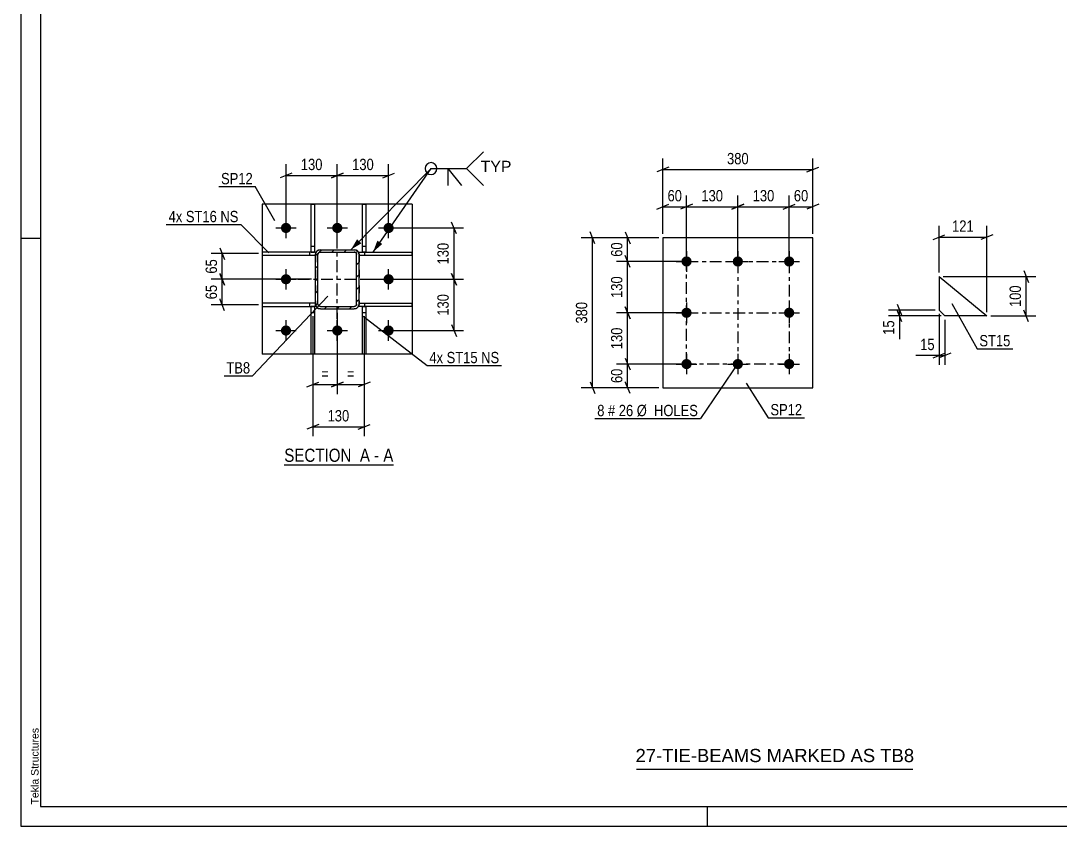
# Model space of a CAD drawing. Header units: millimetres. Extents: x 0 to 594, y 0 to 420.
# Drawn here: x 0 to 263.4, y 0 to 204.2 of the extents above; entities that cross this region are included whole.
import ezdxf

# ---------------------------------------------------------------- set-up
doc = ezdxf.new("R2010")
doc.units = ezdxf.units.MM
doc.linetypes.add('DXK_LINE_DOT2', pattern=[3.9198, 1.9599, -1.9599])
doc.linetypes.add('DXK_LINE_DOT3', pattern=[5.9187, 2.979, -0.9799, 0.9799, -0.9799])
doc.styles.add('Arial', font='ARIAL.TTF', dxfattribs={"height": 0.2})
doc.styles.add('Arial Narrow', font='ARIALN.TTF', dxfattribs={"height": 0.2})

# ---------------------------------------------------------------- blocks, each defined once
blk = doc.blocks.new('Unknown-490074838-1163')
at = {"color": 5, "linetype": 'Continuous'}
for p, q in [((0, 420), (0, 0)), ((5, 415), (5, 5)), ((5, 149), (0, 149)), ((5, 5), (589, 5)), ((174, 0), (174, 5)), ((0, 0), (594, 0))]:
    blk.add_line(p, q, dxfattribs=at)
at = {"color": 174, "linetype": 'Continuous', "style": 'Arial'}
blk.add_text('Tekla Structures', height=1.9102, rotation=90, dxfattribs=at).set_placement((4.5, 5.5))
blk = doc.blocks.new('Unknown-490074838-3489')
at = {"color": 7, "linetype": 'Continuous'}
blk.add_line((156, 14.5), (226, 14.5), dxfattribs=at)
at = {"color": 7, "style": 'Arial'}
blk.add_text('27-TIE-BEAMS MARKED AS TB8', height=3.3428, dxfattribs=at).set_placement((155.77, 16.25))
blk = doc.blocks.new('Unknown-490074838-13 - 1405')
at = {"color": 6, "linetype": 'Continuous'}
blk.add_line((66.76, 91.62), (94.41, 91.62), dxfattribs=at)
at = {"color": 0, "linetype": 'Continuous'}
blk.add_wipeout([(84.87, 92.37), (84.87, 95.87), (66.76, 95.87), (66.76, 92.37)], dxfattribs=at)
at = {"color": 7, "linetype": 'Continuous', "style": 'Arial Narrow'}
blk.add_text('SECTION ', height=3.34, dxfattribs=at).set_placement((66.76, 92.37))
at = {"color": 0, "linetype": 'Continuous'}
blk.add_wipeout([(88.48, 92.37), (88.48, 95.87), (85.92, 95.87), (85.92, 92.37)], dxfattribs=at)
blk.add_wipeout([(90.8, 92.37), (90.8, 95.87), (89.53, 95.87), (89.53, 92.37)], dxfattribs=at)
at = {"color": 7, "linetype": 'Continuous', "style": 'Arial Narrow'}
blk.add_text('A', height=3.34, dxfattribs=at).set_placement((85.92, 92.37))
at = {"color": 0, "linetype": 'Continuous'}
blk.add_wipeout([(94.41, 92.37), (94.41, 95.87), (91.85, 95.87), (91.85, 92.37)], dxfattribs=at)
at = {"color": 7, "linetype": 'Continuous', "style": 'Arial Narrow'}
for s, p in [('A', (91.85, 92.37)), ('-', (89.53, 92.37))]:
    blk.add_text(s, height=3.34, dxfattribs=at).set_placement(p)
blk = doc.blocks.new('Part-490074838-1482 - 1405')
at = {"color": 2, "linetype": 'Continuous'}
for p, q in [((85.7, 132.55), (99.2, 132.55)), ((85.7, 131.75), (85.7, 132.35)), ((86.59, 131.75), (85.7, 131.75)), ((99.2, 131.75), (87.39, 131.75)), ((99.2, 131.75), (99.2, 132.55))]:
    blk.add_line(p, q, dxfattribs=at)
at = {"color": 7, "linetype": 'DXK_LINE_DOT2'}
for p, q in [((85.7, 132.35), (85.7, 132.55)), ((87.39, 131.75), (86.59, 131.75)), ((87.2, 131.75), (87.2, 132.55))]:
    blk.add_line(p, q, dxfattribs=at)
blk = doc.blocks.new('Part-490074838-1492 - 1405')
at = {"color": 2, "linetype": 'Continuous'}
for p, q in [((85.7, 144.95), (85.7, 145.55)), ((85.7, 145.55), (99.2, 145.55)), ((99.2, 144.75), (99.2, 145.55)), ((85.7, 144.75), (99.2, 144.75))]:
    blk.add_line(p, q, dxfattribs=at)
at = {"color": 7, "linetype": 'DXK_LINE_DOT2'}
for p, q in [((85.7, 144.95), (85.7, 144.75)), ((87.2, 144.75), (87.2, 145.55))]:
    blk.add_line(p, q, dxfattribs=at)
blk = doc.blocks.new('Part-490074838-1497 - 1405')
at = {"color": 2, "linetype": 'Continuous'}
for p, q in [((74.7, 145.55), (61.2, 145.55)), ((61.2, 145.55), (61.2, 144.75)), ((74.7, 145.55), (74.7, 144.95)), ((61.2, 144.75), (74.7, 144.75))]:
    blk.add_line(p, q, dxfattribs=at)
at = {"color": 7, "linetype": 'DXK_LINE_DOT2'}
for p, q in [((73.2, 144.75), (73.2, 145.55)), ((74.7, 144.75), (74.7, 144.95))]:
    blk.add_line(p, q, dxfattribs=at)
blk = doc.blocks.new('Part-490074838-1433 - 1405')
at = {"color": 2, "linetype": 'Continuous'}
for p, q in [((99.2, 157.65), (61.2, 157.65)), ((61.2, 157.65), (61.2, 119.65)), ((99.2, 157.65), (99.2, 119.65)), ((99.2, 119.65), (61.2, 119.65))]:
    blk.add_line(p, q, dxfattribs=at)
blk = doc.blocks.new('Part-490074838-1448 - 1405')
at = {"linetype": 'Continuous'}
h = blk.add_hatch(dxfattribs=at)
h.set_pattern_fill('', scale=0.7, style=0, pattern_type=0)
h.set_pattern_definition([(45, (85.3508, 145.7994), (-1.57154, 1.57154), [])])
h.paths.add_polyline_path([(85.61, 145.41), (85.35, 145.8), (84.96, 146.06), (84.5, 146.15), (75.9, 146.15), (75.44, 146.06), (75.05, 145.8), (74.79, 145.41), (74.7, 144.95), (74.7, 132.35), (74.79, 131.89), (75.05, 131.5), (75.44, 131.24), (75.9, 131.15), (84.5, 131.15), (84.96, 131.24), (85.35, 131.5), (85.61, 131.89), (85.7, 132.35), (85.7, 144.95)])
h.paths.add_polyline_path([(85.1, 132.35), (85.06, 132.12), (84.93, 131.93), (84.73, 131.8), (84.5, 131.75), (75.9, 131.75), (75.67, 131.8), (75.48, 131.93), (75.35, 132.12), (75.3, 132.35), (75.3, 144.95), (75.35, 145.18), (75.48, 145.38), (75.67, 145.51), (75.9, 145.55), (84.5, 145.55), (84.73, 145.51), (84.93, 145.38), (85.06, 145.18), (85.1, 144.95)])
at = {"color": 7, "linetype": 'DXK_LINE_DOT3'}
for p, q in [((80.2, 128.65), (80.2, 148.65)), ((70.2, 138.65), (90.2, 138.65))]:
    blk.add_line(p, q, dxfattribs=at)
at = {"color": 7, "linetype": 'DXK_LINE_DOT2'}
for p, q in [((74.7, 144.95), (74.79, 145.41)), ((74.7, 144.95), (74.7, 132.35)), ((75.35, 145.18), (75.3, 144.95)), ((75.3, 132.35), (75.3, 144.95)), ((75.48, 145.38), (75.35, 145.18)), ((75.44, 146.06), (75.9, 146.15)), ((75.67, 145.51), (75.48, 145.38)), ((75.9, 145.55), (75.67, 145.51)), ((75.9, 146.15), (84.5, 146.15)), ((75.9, 145.55), (84.5, 145.55)), ((84.5, 146.15), (84.96, 146.06)), ((84.73, 145.51), (84.5, 145.55)), ((84.93, 145.38), (84.73, 145.51)), ((85.06, 145.18), (84.93, 145.38)), ((85.1, 144.95), (85.06, 145.18)), ((85.1, 132.35), (85.1, 144.95)), ((85.61, 145.41), (85.7, 144.95)), ((85.7, 144.95), (85.7, 132.35)), ((74.79, 131.89), (74.7, 132.35)), ((75.3, 132.35), (75.35, 132.12)), ((75.35, 132.12), (75.48, 131.93)), ((75.48, 131.93), (75.67, 131.8)), ((75.67, 131.8), (75.9, 131.75)), ((75.9, 131.75), (84.5, 131.75)), ((84.5, 131.75), (84.73, 131.8)), ((84.73, 131.8), (84.93, 131.93)), ((84.93, 131.93), (85.06, 132.12)), ((85.06, 132.12), (85.1, 132.35)), ((85.7, 132.35), (85.61, 131.89)), ((75.9, 131.15), (75.44, 131.24)), ((75.9, 131.15), (84.5, 131.15)), ((84.96, 131.24), (84.5, 131.15))]:
    blk.add_line(p, q, dxfattribs=at)
at = {"color": 2, "linetype": 'Continuous'}
for p, q in [((74.79, 145.41), (74.7, 144.95)), ((74.7, 132.35), (74.7, 144.95)), ((75.3, 144.95), (75.35, 145.18)), ((75.3, 132.35), (75.3, 144.95)), ((75.35, 145.18), (75.48, 145.38)), ((75.9, 146.15), (75.44, 146.06)), ((75.48, 145.38), (75.67, 145.51)), ((75.67, 145.51), (75.9, 145.55)), ((75.9, 146.15), (84.5, 146.15)), ((75.9, 145.55), (84.5, 145.55)), ((84.96, 146.06), (84.5, 146.15)), ((84.5, 145.55), (84.73, 145.51)), ((84.73, 145.51), (84.93, 145.38)), ((84.93, 145.38), (85.06, 145.18)), ((85.06, 145.18), (85.1, 144.95)), ((85.1, 132.35), (85.1, 144.95)), ((85.7, 144.95), (85.61, 145.41)), ((85.7, 132.35), (85.7, 144.95)), ((74.7, 132.35), (74.79, 131.89)), ((75.35, 132.12), (75.3, 132.35)), ((75.48, 131.93), (75.35, 132.12)), ((75.67, 131.8), (75.48, 131.93)), ((75.9, 131.75), (75.67, 131.8)), ((75.9, 131.75), (84.5, 131.75)), ((84.73, 131.8), (84.5, 131.75)), ((84.93, 131.93), (84.73, 131.8)), ((85.06, 132.12), (84.93, 131.93)), ((85.1, 132.35), (85.06, 132.12)), ((85.61, 131.89), (85.7, 132.35)), ((75.44, 131.24), (75.9, 131.15)), ((75.9, 131.15), (84.5, 131.15)), ((84.5, 131.15), (84.96, 131.24))]:
    blk.add_line(p, q, dxfattribs=at)
at = {"color": 7, "linetype": 'DXK_LINE_DOT2'}
for centre, start, end in [((75.9, 144.95), 112.5, 157.5), ((84.5, 144.95), 22.5, 67.5), ((75.9, 132.35), 202.5, 247.5), ((84.5, 132.35), 292.5, 337.5)]:
    blk.add_arc(centre, 1.2, start, end, dxfattribs=at)
at = {"color": 2, "linetype": 'Continuous'}
for centre, start, end in [((75.9, 144.95), 112.5, 157.5), ((84.5, 144.95), 22.5, 67.5), ((75.9, 132.35), 202.5, 247.5), ((84.5, 132.35), 292.5, 337.5)]:
    blk.add_arc(centre, 1.2, start, end, dxfattribs=at)
blk = doc.blocks.new('Part-490074838-1467 - 1405')
at = {"color": 2, "linetype": 'Continuous'}
for p, q in [((86.59, 145.56), (86.59, 157.65)), ((86.59, 157.65), (87.39, 157.65)), ((87.39, 157.65), (87.39, 145.56)), ((87.39, 145.56), (86.59, 145.56))]:
    blk.add_line(p, q, dxfattribs=at)
at = {"color": 7, "linetype": 'DXK_LINE_DOT2'}
blk.add_line((86.59, 147.06), (87.39, 147.06), dxfattribs=at)
blk = doc.blocks.new('Part-490074838-1487 - 1405')
at = {"color": 2, "linetype": 'Continuous'}
for p, q in [((74.7, 132.55), (61.2, 132.55)), ((61.2, 132.55), (61.2, 131.75)), ((61.2, 131.75), (73.59, 131.75)), ((74.7, 131.75), (74.39, 131.75)), ((74.7, 131.75), (74.7, 132.35))]:
    blk.add_line(p, q, dxfattribs=at)
at = {"color": 7, "linetype": 'DXK_LINE_DOT2'}
for p, q in [((73.2, 131.75), (73.2, 132.55)), ((74.39, 131.75), (73.59, 131.75)), ((74.7, 132.35), (74.7, 132.55))]:
    blk.add_line(p, q, dxfattribs=at)
blk = doc.blocks.new('Part-490074838-1503 - 1405')
at = {"color": 2, "linetype": 'Continuous'}
for p, q in [((73.59, 145.56), (73.59, 157.65)), ((73.59, 157.65), (74.39, 157.65)), ((74.39, 157.65), (74.39, 145.56)), ((73.59, 145.56), (74.39, 145.56))]:
    blk.add_line(p, q, dxfattribs=at)
at = {"color": 7, "linetype": 'DXK_LINE_DOT2'}
blk.add_line((73.59, 147.06), (74.39, 147.06), dxfattribs=at)
blk = doc.blocks.new('Bolt-490074838-1504 - 1405')
at = {"linetype": 'Continuous'}
for points in [[(65.9, 151.65, -1), (68.5, 151.65, -1)], [(78.9, 151.65, -1), (81.5, 151.65, -1)], [(91.9, 151.65, -1), (94.5, 151.65, -1)], [(65.9, 138.65, -1), (68.5, 138.65, -1)], [(91.9, 138.65, -1), (94.5, 138.65, -1)], [(65.9, 125.65, -1), (68.5, 125.65, -1)], [(78.9, 125.65, -1), (81.5, 125.65, -1)], [(91.9, 125.65, -1), (94.5, 125.65, -1)]]:
    blk.add_hatch(color=1, dxfattribs=at).paths.add_polyline_path(points)
at = {"color": 1, "linetype": 'Continuous'}
for p, q in [((67.2, 149.05), (67.2, 154.25)), ((80.2, 149.05), (80.2, 154.25)), ((93.2, 149.05), (93.2, 154.25)), ((64.6, 151.65), (69.8, 151.65)), ((77.6, 151.65), (82.8, 151.65)), ((90.6, 151.65), (95.8, 151.65)), ((67.2, 136.05), (67.2, 141.25)), ((93.2, 136.05), (93.2, 141.25)), ((64.6, 138.65), (69.8, 138.65)), ((90.6, 138.65), (95.8, 138.65)), ((67.2, 123.05), (67.2, 128.25)), ((80.2, 123.05), (80.2, 128.25)), ((93.2, 123.05), (93.2, 128.25)), ((64.6, 125.65), (69.8, 125.65)), ((77.6, 125.65), (82.8, 125.65)), ((90.6, 125.65), (95.8, 125.65))]:
    blk.add_line(p, q, dxfattribs=at)
blk = doc.blocks.new('Part-490074838-1511 - 1405')
at = {"color": 2, "linetype": 'Continuous'}
for p, q in [((73.59, 119.65), (73.59, 131.76)), ((73.59, 131.76), (74.39, 131.76)), ((74.39, 131.76), (74.39, 119.65)), ((74.39, 119.65), (73.59, 119.65))]:
    blk.add_line(p, q, dxfattribs=at)
at = {"color": 7, "linetype": 'DXK_LINE_DOT2'}
blk.add_line((73.59, 130.26), (74.39, 130.26), dxfattribs=at)
blk = doc.blocks.new('Part-490074838-1519 - 1405')
at = {"color": 2, "linetype": 'Continuous'}
for p, q in [((86.59, 119.65), (86.59, 131.76)), ((86.59, 131.76), (87.39, 131.76)), ((87.39, 131.76), (87.39, 119.65)), ((87.39, 119.65), (86.59, 119.65))]:
    blk.add_line(p, q, dxfattribs=at)
at = {"color": 7, "linetype": 'DXK_LINE_DOT2'}
blk.add_line((86.59, 130.26), (87.39, 130.26), dxfattribs=at)
blk = doc.blocks.new('Part-490074838-2124 - 2122')
at = {"color": 2, "linetype": 'Continuous'}
for p, q in [((200.69, 149.16), (162.69, 149.16)), ((162.69, 149.16), (162.69, 111.16)), ((200.69, 111.16), (200.69, 149.16)), ((162.69, 111.16), (200.69, 111.16))]:
    blk.add_line(p, q, dxfattribs=at)
blk = doc.blocks.new('Bolt-490074838-2125 - 2122')
at = {"linetype": 'Continuous'}
for points in [[(168.69, 144.46, -1), (168.69, 141.86, -1)], [(181.69, 144.46, -1), (181.69, 141.86, -1)], [(194.69, 144.46, -1), (194.69, 141.86, -1)], [(168.69, 131.46, -1), (168.69, 128.86, -1)], [(194.69, 131.46, -1), (194.69, 128.86, -1)], [(168.69, 118.46, -1), (168.69, 115.86, -1)], [(181.69, 118.46, -1), (181.69, 115.86, -1)], [(194.69, 118.46, -1), (194.69, 115.86, -1)]]:
    blk.add_hatch(color=1, dxfattribs=at).paths.add_polyline_path(points)
at = {"color": 1, "linetype": 'Continuous'}
for p, q in [((168.69, 145.76), (168.69, 140.56)), ((181.69, 145.76), (181.69, 140.56)), ((194.69, 145.76), (194.69, 140.56)), ((166.09, 143.16), (171.29, 143.16)), ((179.09, 143.16), (184.29, 143.16)), ((192.09, 143.16), (197.29, 143.16)), ((168.69, 132.76), (168.69, 127.56)), ((194.69, 132.76), (194.69, 127.56)), ((166.09, 130.16), (171.29, 130.16)), ((192.09, 130.16), (197.29, 130.16)), ((168.69, 119.76), (168.69, 114.56)), ((181.69, 119.76), (181.69, 114.56)), ((194.69, 119.76), (194.69, 114.56)), ((166.09, 117.16), (171.29, 117.16)), ((179.09, 117.16), (184.29, 117.16)), ((192.09, 117.16), (197.29, 117.16))]:
    blk.add_line(p, q, dxfattribs=at)
blk = doc.blocks.new('Part-490074838-1682 - 1676')
at = {"color": 2, "linetype": 'Continuous'}
for p, q in [((232.67, 139.35), (232.67, 130.85)), ((232.67, 139.35), (244.76, 129.35)), ((232.67, 130.85), (234.17, 129.35)), ((244.76, 129.35), (234.17, 129.35))]:
    blk.add_line(p, q, dxfattribs=at)
blk = doc.blocks.new('Rectangle-490074838-2213 - 2122')
at = {"color": 1, "linetype": 'DXK_LINE_DOT3'}
blk.add_lwpolyline([(168.69, 143.16), (194.69, 143.16), (194.69, 117.16), (168.69, 117.16), (168.69, 143.16)], close=True, dxfattribs=at)
blk = doc.blocks.new('Line-490074838-2206 - 2122')
at = {"color": 1, "linetype": 'DXK_LINE_DOT3'}
blk.add_line((168.69, 130.16), (194.69, 130.16), dxfattribs=at)
blk = doc.blocks.new('Line-490074838-2198 - 2122')
at = {"color": 1, "linetype": 'DXK_LINE_DOT3'}
blk.add_line((181.69, 143.16), (181.69, 117.16), dxfattribs=at)
blk = doc.blocks.new('StraightDimension-490074838-1573 - 1405')
at = {"color": 7, "linetype": 'Continuous'}
for p, q in [((50.45, 140.15), (51.65, 137.15)), ((73.7, 138.65), (48.2, 138.65)), ((51.05, 132.15), (51.05, 138.65)), ((60.2, 132.15), (48.2, 132.15)), ((51.65, 130.65), (50.45, 133.65))]:
    blk.add_line(p, q, dxfattribs=at)
at = {"color": 0}
blk.add_wipeout([(50.3, 137.83), (46.1, 137.83), (46.1, 132.97), (50.3, 132.97)], dxfattribs=at)
at = {"color": 3, "style": 'Arial Narrow'}
blk.add_text('65', height=2.863, rotation=90.0002, dxfattribs=at).set_placement((49.7, 133.57))
blk = doc.blocks.new('StraightDimension-490074838-1562 - 1405')
at = {"color": 7, "linetype": 'Continuous'}
for p, q in [((110.37, 137.15), (109.17, 140.15)), ((86.7, 138.65), (112.17, 138.65)), ((109.77, 125.65), (109.77, 138.65)), ((109.17, 127.15), (110.37, 124.15)), ((94.2, 125.65), (112.17, 125.65))]:
    blk.add_line(p, q, dxfattribs=at)
at = {"color": 0}
blk.add_wipeout([(109.02, 135.49), (104.82, 135.49), (104.82, 128.81), (109.02, 128.81)], dxfattribs=at)
at = {"color": 3, "style": 'Arial Narrow'}
blk.add_text('130', height=2.863, rotation=90.0002, dxfattribs=at).set_placement((108.42, 129.41))
blk = doc.blocks.new('StraightDimension-490074838-1522 - 1405')
at = {"color": 7, "linetype": 'Continuous'}
for p, q in [((80.2, 147.15), (80.2, 167.83)), ((93.2, 152.65), (93.2, 167.83)), ((81.7, 165.58), (78.7, 164.38)), ((80.2, 164.98), (93.2, 164.98)), ((91.7, 164.38), (94.7, 165.58))]:
    blk.add_line(p, q, dxfattribs=at)
at = {"color": 0}
blk.add_wipeout([(90.04, 165.73), (90.04, 169.93), (83.36, 169.93), (83.36, 165.73)], dxfattribs=at)
at = {"color": 3, "style": 'Arial Narrow'}
blk.add_text('130', height=2.863, dxfattribs=at).set_placement((83.96, 166.33))
blk = doc.blocks.new('StraightDimension-490074838-1537 - 1405')
at = {"color": 7, "linetype": 'Continuous'}
for p, q in [((67.2, 152.65), (67.2, 167.83)), ((80.2, 147.15), (80.2, 167.83)), ((68.7, 165.58), (65.7, 164.38)), ((67.2, 164.98), (80.2, 164.98)), ((78.7, 164.38), (81.7, 165.58))]:
    blk.add_line(p, q, dxfattribs=at)
at = {"color": 0}
blk.add_wipeout([(77.04, 165.73), (77.04, 169.93), (70.36, 169.93), (70.36, 165.73)], dxfattribs=at)
at = {"color": 3, "style": 'Arial Narrow'}
blk.add_text('130', height=2.863, dxfattribs=at).set_placement((70.96, 166.33))
blk = doc.blocks.new('StraightDimension-490074838-1547 - 1405')
at = {"color": 7, "linetype": 'Continuous'}
for p, q in [((110.37, 150.15), (109.17, 153.15)), ((94.2, 151.65), (112.17, 151.65)), ((109.77, 138.65), (109.77, 151.65)), ((109.17, 140.15), (110.37, 137.15)), ((86.7, 138.65), (112.17, 138.65))]:
    blk.add_line(p, q, dxfattribs=at)
at = {"color": 0}
blk.add_wipeout([(109.02, 148.49), (104.82, 148.49), (104.82, 141.81), (109.02, 141.81)], dxfattribs=at)
at = {"color": 3, "style": 'Arial Narrow'}
blk.add_text('130', height=2.863, rotation=90.0002, dxfattribs=at).set_placement((108.42, 142.41))
blk = doc.blocks.new('StraightDimension-490074838-1581 - 1405')
at = {"color": 7, "linetype": 'Continuous'}
for p, q in [((60.2, 145.15), (48.2, 145.15)), ((50.45, 146.65), (51.65, 143.65)), ((51.05, 138.65), (51.05, 145.15)), ((51.65, 137.15), (50.45, 140.15)), ((73.7, 138.65), (48.2, 138.65))]:
    blk.add_line(p, q, dxfattribs=at)
at = {"color": 0}
blk.add_wipeout([(50.3, 144.33), (46.1, 144.33), (46.1, 139.47), (50.3, 139.47)], dxfattribs=at)
at = {"color": 3, "style": 'Arial Narrow'}
blk.add_text('65', height=2.863, rotation=90.0002, dxfattribs=at).set_placement((49.7, 140.07))
blk = doc.blocks.new('StraightDimension-490074838-1588 - 1405')
at = {"color": 7, "linetype": 'Continuous'}
for p, q in [((80.2, 130.15), (80.2, 109.54)), ((86.99, 118.65), (86.99, 109.54)), ((78.7, 111.34), (81.7, 112.54)), ((80.2, 111.94), (86.99, 111.94)), ((88.49, 112.54), (85.49, 111.34))]:
    blk.add_line(p, q, dxfattribs=at)
at = {"color": 0}
blk.add_wipeout([(85.15, 112.69), (85.15, 116.89), (82.03, 116.89), (82.03, 112.69)], dxfattribs=at)
at = {"color": 3, "style": 'Arial Narrow'}
blk.add_text('=', height=2.86, dxfattribs=at).set_placement((82.63, 113.29))
blk = doc.blocks.new('StraightDimension-490074838-3438 - 1405')
at = {"color": 7, "linetype": 'Continuous'}
for p, q in [((73.99, 129.26), (73.99, 98.87)), ((86.99, 129.26), (86.99, 98.87)), ((75.49, 101.87), (72.49, 100.67)), ((73.99, 101.27), (86.99, 101.27)), ((85.49, 100.67), (88.49, 101.87))]:
    blk.add_line(p, q, dxfattribs=at)
at = {"color": 0}
blk.add_wipeout([(83.83, 102.02), (83.83, 106.22), (77.14, 106.22), (77.14, 102.02)], dxfattribs=at)
at = {"color": 3, "style": 'Arial Narrow'}
blk.add_text('130', height=2.863, dxfattribs=at).set_placement((77.74, 102.62))
blk = doc.blocks.new('StraightDimension-490074838-1595 - 1405')
at = {"color": 7, "linetype": 'Continuous'}
for p, q in [((80.2, 130.15), (80.2, 109.54)), ((73.99, 118.65), (73.99, 109.54)), ((72.49, 111.34), (75.49, 112.54)), ((73.99, 111.94), (80.2, 111.94)), ((81.7, 112.54), (78.7, 111.34))]:
    blk.add_line(p, q, dxfattribs=at)
at = {"color": 0}
blk.add_wipeout([(78.65, 112.69), (78.65, 116.89), (75.53, 116.89), (75.53, 112.69)], dxfattribs=at)
at = {"color": 3, "style": 'Arial Narrow'}
blk.add_text('=', height=2.86, dxfattribs=at).set_placement((76.13, 113.29))
blk = doc.blocks.new('StraightDimension-490074838-2188 - 2122')
at = {"color": 7, "linetype": 'Continuous'}
for p, q in [((145.47, 147.66), (144.27, 150.66)), ((161.69, 149.16), (142.02, 149.16)), ((144.87, 111.16), (144.87, 149.16)), ((161.69, 111.16), (142.02, 111.16)), ((144.27, 112.66), (145.47, 109.66))]:
    blk.add_line(p, q, dxfattribs=at)
at = {"color": 0}
blk.add_wipeout([(144.12, 133.51), (139.92, 133.51), (139.92, 126.82), (144.12, 126.82)], dxfattribs=at)
at = {"color": 3, "style": 'Arial Narrow'}
blk.add_text('380', height=2.863, rotation=90.0002, dxfattribs=at).set_placement((143.52, 127.42))
blk = doc.blocks.new('StraightDimension-490074838-2129 - 2122')
at = {"color": 7, "linetype": 'Continuous'}
for p, q in [((153.17, 150.66), (154.37, 147.66)), ((161.69, 149.16), (150.92, 149.16)), ((153.77, 143.16), (153.77, 149.16)), ((167.69, 143.16), (150.92, 143.16)), ((154.37, 141.66), (153.17, 144.66))]:
    blk.add_line(p, q, dxfattribs=at)
at = {"color": 0}
blk.add_wipeout([(153.02, 148.59), (148.82, 148.59), (148.82, 143.74), (153.02, 143.74)], dxfattribs=at)
at = {"color": 3, "style": 'Arial Narrow'}
blk.add_text('60', height=2.863, rotation=90.0002, dxfattribs=at).set_placement((152.42, 144.34))
blk = doc.blocks.new('StraightDimension-490074838-2141 - 2122')
at = {"color": 7, "linetype": 'Continuous'}
for p, q in [((153.17, 118.66), (154.37, 115.66)), ((167.69, 117.16), (150.92, 117.16)), ((153.77, 111.16), (153.77, 117.16)), ((161.69, 111.16), (150.92, 111.16)), ((154.37, 109.66), (153.17, 112.66))]:
    blk.add_line(p, q, dxfattribs=at)
at = {"color": 0}
blk.add_wipeout([(153.02, 116.59), (148.82, 116.59), (148.82, 111.74), (153.02, 111.74)], dxfattribs=at)
at = {"color": 3, "style": 'Arial Narrow'}
blk.add_text('60', height=2.863, rotation=90.0002, dxfattribs=at).set_placement((152.42, 112.34))
blk = doc.blocks.new('StraightDimension-490074838-2152 - 2122')
at = {"color": 7, "linetype": 'Continuous'}
for p, q in [((162.69, 150.16), (162.69, 169.3)), ((200.69, 150.16), (200.69, 169.3)), ((164.19, 167.05), (161.19, 165.85)), ((162.69, 166.45), (200.69, 166.45)), ((199.19, 165.85), (202.19, 167.05))]:
    blk.add_line(p, q, dxfattribs=at)
at = {"color": 0}
blk.add_wipeout([(185.04, 167.2), (185.04, 171.4), (178.35, 171.4), (178.35, 167.2)], dxfattribs=at)
at = {"color": 3, "style": 'Arial Narrow'}
blk.add_text('380', height=2.863, dxfattribs=at).set_placement((178.95, 167.8))
blk = doc.blocks.new('StraightDimension-490074838-2165 - 2122')
at = {"color": 7, "linetype": 'Continuous'}
for p, q in [((162.69, 150.16), (162.69, 159.9)), ((168.69, 144.16), (168.69, 159.9)), ((161.19, 156.45), (164.19, 157.65)), ((162.69, 157.05), (168.69, 157.05)), ((170.19, 157.65), (167.19, 156.45))]:
    blk.add_line(p, q, dxfattribs=at)
at = {"color": 0}
blk.add_wipeout([(168.12, 157.8), (168.12, 162), (163.27, 162), (163.27, 157.8)], dxfattribs=at)
at = {"color": 3, "style": 'Arial Narrow'}
blk.add_text('60', height=2.863, dxfattribs=at).set_placement((163.87, 158.4))
blk = doc.blocks.new('StraightDimension-490074838-2177 - 2122')
at = {"color": 7, "linetype": 'Continuous'}
for p, q in [((194.69, 144.16), (194.69, 159.9)), ((200.69, 150.16), (200.69, 159.9)), ((193.19, 156.45), (196.19, 157.65)), ((194.69, 157.05), (200.69, 157.05)), ((202.19, 157.65), (199.19, 156.45))]:
    blk.add_line(p, q, dxfattribs=at)
at = {"color": 0}
blk.add_wipeout([(200.12, 157.8), (200.12, 162), (195.27, 162), (195.27, 157.8)], dxfattribs=at)
at = {"color": 3, "style": 'Arial Narrow'}
blk.add_text('60', height=2.863, dxfattribs=at).set_placement((195.87, 158.4))
blk = doc.blocks.new('StraightDimension-490074838-2499 - 2122')
at = {"color": 7, "linetype": 'Continuous'}
for p, q in [((167.69, 130.16), (150.92, 130.16)), ((154.37, 128.66), (153.17, 131.66)), ((153.77, 117.16), (153.77, 130.16)), ((153.17, 118.66), (154.37, 115.66)), ((167.69, 117.16), (150.92, 117.16))]:
    blk.add_line(p, q, dxfattribs=at)
at = {"color": 0}
blk.add_wipeout([(153.02, 127.01), (148.82, 127.01), (148.82, 120.32), (153.02, 120.32)], dxfattribs=at)
at = {"color": 3, "style": 'Arial Narrow'}
blk.add_text('130', height=2.863, rotation=90.0002, dxfattribs=at).set_placement((152.42, 120.92))
blk = doc.blocks.new('StraightDimension-490074838-2501 - 2122')
at = {"color": 7, "linetype": 'Continuous'}
for p, q in [((167.69, 143.16), (150.92, 143.16)), ((154.37, 141.66), (153.17, 144.66)), ((153.77, 130.16), (153.77, 143.16)), ((167.69, 130.16), (150.92, 130.16)), ((153.17, 131.66), (154.37, 128.66))]:
    blk.add_line(p, q, dxfattribs=at)
at = {"color": 0}
blk.add_wipeout([(153.02, 140.01), (148.82, 140.01), (148.82, 133.32), (153.02, 133.32)], dxfattribs=at)
at = {"color": 3, "style": 'Arial Narrow'}
blk.add_text('130', height=2.863, rotation=90.0002, dxfattribs=at).set_placement((152.42, 133.92))
blk = doc.blocks.new('StraightDimension-490074838-2521 - 2122')
at = {"color": 7, "linetype": 'Continuous'}
for p, q in [((168.69, 144.16), (168.69, 159.9)), ((181.69, 144.16), (181.69, 159.9)), ((170.19, 157.65), (167.19, 156.45)), ((168.69, 157.05), (181.69, 157.05)), ((180.19, 156.45), (183.19, 157.65))]:
    blk.add_line(p, q, dxfattribs=at)
at = {"color": 0}
blk.add_wipeout([(178.54, 157.8), (178.54, 162), (171.85, 162), (171.85, 157.8)], dxfattribs=at)
at = {"color": 3, "style": 'Arial Narrow'}
blk.add_text('130', height=2.863, dxfattribs=at).set_placement((172.45, 158.4))
blk = doc.blocks.new('StraightDimension-490074838-2523 - 2122')
at = {"color": 7, "linetype": 'Continuous'}
for p, q in [((181.69, 144.16), (181.69, 159.9)), ((194.69, 144.16), (194.69, 159.9)), ((183.19, 157.65), (180.19, 156.45)), ((181.69, 157.05), (194.69, 157.05)), ((193.19, 156.45), (196.19, 157.65))]:
    blk.add_line(p, q, dxfattribs=at)
at = {"color": 0}
blk.add_wipeout([(191.54, 157.8), (191.54, 162), (184.85, 162), (184.85, 157.8)], dxfattribs=at)
at = {"color": 3, "style": 'Arial Narrow'}
blk.add_text('130', height=2.863, dxfattribs=at).set_placement((185.45, 158.4))
blk = doc.blocks.new('StraightDimension-490074838-1710 - 1676')
at = {"color": 7, "linetype": 'Continuous'}
for p, q in [((222.07, 132.35), (223.27, 129.35)), ((231.67, 130.85), (219.82, 130.85)), ((233.17, 129.35), (219.82, 129.35)), ((223.27, 127.85), (222.07, 130.85)), ((222.67, 129.35), (222.67, 130.85))]:
    blk.add_line(p, q, dxfattribs=at)
at = {"color": 0}
blk.add_wipeout([(221.92, 128.82), (217.72, 128.82), (217.72, 123.97), (221.92, 123.97)], dxfattribs=at)
at = {"color": 7, "linetype": 'Continuous'}
blk.add_line((222.67, 129.35), (222.67, 123.44), dxfattribs=at)
blk.add_line((222.67, 129.35), (222.67, 123.44), dxfattribs=at)
at = {"color": 3, "style": 'Arial Narrow'}
blk.add_text('15', height=2.863, rotation=90.0002, dxfattribs=at).set_placement((221.32, 124.57))
blk = doc.blocks.new('StraightDimension-490074838-1686 - 1676')
at = {"color": 7, "linetype": 'Continuous'}
for p, q in [((254.16, 140.85), (255.36, 137.85)), ((233.67, 139.35), (257.16, 139.35)), ((254.76, 129.35), (254.76, 139.35)), ((245.76, 129.35), (257.16, 129.35)), ((255.36, 127.85), (254.16, 130.85))]:
    blk.add_line(p, q, dxfattribs=at)
at = {"color": 0}
blk.add_wipeout([(254.01, 137.69), (249.81, 137.69), (249.81, 131.01), (254.01, 131.01)], dxfattribs=at)
at = {"color": 3, "style": 'Arial Narrow'}
blk.add_text('100', height=2.863, rotation=90.0002, dxfattribs=at).set_placement((253.41, 131.61))
blk = doc.blocks.new('StraightDimension-490074838-1721 - 1676')
at = {"color": 7, "linetype": 'Continuous'}
for p, q in [((232.67, 140.35), (232.67, 152.2)), ((244.76, 130.35), (244.76, 152.2)), ((231.17, 148.75), (234.17, 149.95)), ((232.67, 149.35), (244.76, 149.35)), ((246.26, 149.95), (243.26, 148.75))]:
    blk.add_line(p, q, dxfattribs=at)
at = {"color": 0}
blk.add_wipeout([(242.06, 150.1), (242.06, 154.3), (235.37, 154.3), (235.37, 150.1)], dxfattribs=at)
at = {"color": 3, "style": 'Arial Narrow'}
blk.add_text('121', height=2.863, dxfattribs=at).set_placement((235.97, 150.7))
blk = doc.blocks.new('StraightDimension-490074838-1697 - 1676')
at = {"color": 7, "linetype": 'Continuous'}
for p, q in [((232.67, 129.85), (232.67, 116.95)), ((234.17, 128.35), (234.17, 116.95)), ((231.17, 118.75), (234.17, 119.95)), ((235.67, 119.95), (232.67, 118.75)), ((232.67, 119.35), (234.17, 119.35))]:
    blk.add_line(p, q, dxfattribs=at)
at = {"color": 0}
blk.add_wipeout([(232.15, 120.1), (232.15, 124.3), (227.29, 124.3), (227.29, 120.1)], dxfattribs=at)
at = {"color": 7, "linetype": 'Continuous'}
blk.add_line((232.67, 119.35), (226.77, 119.35), dxfattribs=at)
blk.add_line((232.67, 119.35), (226.77, 119.35), dxfattribs=at)
at = {"color": 3, "style": 'Arial Narrow'}
blk.add_text('15', height=2.863, dxfattribs=at).set_placement((227.89, 120.7))
blk = doc.blocks.new('Mark-490074838-1428 - 1405')
at = {"color": 0}
blk.add_wipeout([(58.78, 162.73), (58.78, 165.73), (50.74, 165.73), (50.74, 162.73)], dxfattribs=at)
blk.add_wipeout([(58.78, 162.73), (58.78, 165.73), (50.74, 165.73), (50.74, 162.73)], dxfattribs=at)
at = {"color": 30, "linetype": 'Continuous'}
for p in [(50.14, 162.13), (64.38, 153.47)]:
    blk.add_line(p, (59.38, 162.13), dxfattribs=at)
at = {"color": 3, "style": 'Arial Narrow'}
blk.add_text('SP12', height=2.863, dxfattribs=at).set_placement((50.74, 162.73))
blk = doc.blocks.new('Mark-490074838-1444 - 1405')
at = {"color": 0}
blk.add_wipeout([(58.11, 114.76), (58.11, 117.76), (52.09, 117.76), (52.09, 114.76)], dxfattribs=at)
blk.add_wipeout([(58.11, 114.76), (58.11, 117.76), (52.09, 117.76), (52.09, 114.76)], dxfattribs=at)
at = {"color": 30, "linetype": 'Continuous'}
for p in [(77.79, 134.34), (51.49, 114.16)]:
    blk.add_line(p, (58.71, 114.16), dxfattribs=at)
at = {"color": 3, "style": 'Arial Narrow'}
blk.add_text('TB8', height=2.863, dxfattribs=at).set_placement((52.09, 114.76))
blk = doc.blocks.new('MarkSet-490074838-1624 - 1405')
at = {"color": 0}
blk.add_wipeout([(107, 117.37), (107, 120.37), (103.53, 120.37), (103.53, 117.37)], dxfattribs=at)
blk.add_wipeout([(107, 117.37), (107, 120.37), (103.53, 120.37), (103.53, 117.37)], dxfattribs=at)
at = {"color": 30, "linetype": 'Continuous'}
blk.add_line((86.78, 129.31), (102.93, 116.77), dxfattribs=at)
at = {"color": 0}
blk.add_wipeout([(115.75, 117.37), (115.75, 120.37), (107.9, 120.37), (107.9, 117.37)], dxfattribs=at)
blk.add_wipeout([(115.75, 117.37), (115.75, 120.37), (107.9, 120.37), (107.9, 117.37)], dxfattribs=at)
at = {"color": 3, "style": 'Arial Narrow'}
blk.add_text('4x', height=2.863, dxfattribs=at).set_placement((103.53, 117.37))
at = {"color": 0}
blk.add_wipeout([(121.22, 117.37), (121.22, 120.37), (116.65, 120.37), (116.65, 117.37)], dxfattribs=at)
blk.add_wipeout([(121.22, 117.37), (121.22, 120.37), (116.65, 120.37), (116.65, 117.37)], dxfattribs=at)
at = {"color": 30, "linetype": 'Continuous'}
blk.add_line((102.93, 116.77), (121.82, 116.77), dxfattribs=at)
at = {"color": 3, "style": 'Arial Narrow'}
for s, p in [('ST15', (107.9, 117.37)), ('NS', (116.65, 117.37))]:
    blk.add_text(s, height=2.863, dxfattribs=at).set_placement(p)
blk = doc.blocks.new('MarkSet-490074838-1654 - 1405')
at = {"color": 0}
blk.add_wipeout([(40.93, 153.12), (40.93, 156.12), (37.46, 156.12), (37.46, 153.12)], dxfattribs=at)
blk.add_wipeout([(40.93, 153.12), (40.93, 156.12), (37.46, 156.12), (37.46, 153.12)], dxfattribs=at)
blk.add_wipeout([(49.68, 153.12), (49.68, 156.12), (41.83, 156.12), (41.83, 153.12)], dxfattribs=at)
blk.add_wipeout([(49.68, 153.12), (49.68, 156.12), (41.83, 156.12), (41.83, 153.12)], dxfattribs=at)
at = {"color": 3, "style": 'Arial Narrow'}
blk.add_text('4x', height=2.863, dxfattribs=at).set_placement((37.46, 153.12))
at = {"color": 0}
blk.add_wipeout([(55.15, 153.12), (55.15, 156.12), (50.58, 156.12), (50.58, 153.12)], dxfattribs=at)
blk.add_wipeout([(55.15, 153.12), (55.15, 156.12), (50.58, 156.12), (50.58, 153.12)], dxfattribs=at)
at = {"color": 30, "linetype": 'Continuous'}
for p in [(36.86, 152.52), (62.85, 145.36)]:
    blk.add_line(p, (55.75, 152.52), dxfattribs=at)
at = {"color": 3, "style": 'Arial Narrow'}
for s, p in [('ST16', (41.83, 153.12)), ('NS', (50.58, 153.12))]:
    blk.add_text(s, height=2.863, dxfattribs=at).set_placement(p)
blk = doc.blocks.new('WeldMark-490074838-3310 - 1405')
at = {"linetype": 'Continuous'}
for points in [[(86.29, 147.76), (83.65, 146.15), (85.22, 148.81)], [(91.58, 147.59), (89.25, 145.55), (90.35, 148.44)]]:
    blk.add_hatch(color=30, dxfattribs=at).paths.add_polyline_path(points)
at = {"color": 30, "linetype": 'Continuous'}
for p, q in [((83.65, 146.15), (103.94, 166.71)), ((89.25, 145.55), (103.94, 166.71)), ((103.94, 166.71), (112.94, 166.71))]:
    blk.add_line(p, q, dxfattribs=at)
at = {"color": 3, "linetype": 'Continuous'}
for q in [(111.65, 162.42), (108.22, 162.42)]:
    blk.add_line((108.22, 166.71), q, dxfattribs=at)
for start, end in [(90, 270), (270, 90)]:
    blk.add_arc((103.94, 166.71), 1.5, start, end, dxfattribs=at)
at = {"color": 0, "linetype": 'Continuous'}
blk.add_wipeout([(124.31, 165.81), (124.31, 168.81), (116.54, 168.81), (116.54, 165.81)], dxfattribs=at)
blk.add_wipeout([(124.31, 165.81), (124.31, 168.81), (116.54, 168.81), (116.54, 165.81)], dxfattribs=at)
at = {"color": 3, "linetype": 'Continuous'}
for q in [(117.22, 170.99), (117.22, 162.42)]:
    blk.add_line((112.94, 166.71), q, dxfattribs=at)
at = {"color": 3, "linetype": 'Continuous', "style": 'Arial'}
blk.add_text('TYP', height=2.865, dxfattribs=at).set_placement((116.54, 165.81))
blk = doc.blocks.new('Mark-490074838-2580 - 2122')
at = {"color": 0}
blk.add_wipeout([(147.89, 103.95), (147.89, 106.95), (146.06, 106.95), (146.06, 103.95)], dxfattribs=at)
blk.add_wipeout([(147.89, 103.95), (147.89, 106.95), (146.06, 106.95), (146.06, 103.95)], dxfattribs=at)
blk.add_wipeout([(150.62, 103.95), (150.62, 106.95), (148.79, 106.95), (148.79, 103.95)], dxfattribs=at)
blk.add_wipeout([(150.62, 103.95), (150.62, 106.95), (148.79, 106.95), (148.79, 103.95)], dxfattribs=at)
at = {"color": 3, "style": 'Arial Narrow'}
blk.add_text('8', height=2.86, dxfattribs=at).set_placement((146.06, 103.95))
at = {"color": 0}
blk.add_wipeout([(155.17, 103.95), (155.17, 106.95), (151.52, 106.95), (151.52, 103.95)], dxfattribs=at)
blk.add_wipeout([(155.17, 103.95), (155.17, 106.95), (151.52, 106.95), (151.52, 103.95)], dxfattribs=at)
at = {"color": 3, "style": 'Arial Narrow'}
blk.add_text('#', height=2.86, dxfattribs=at).set_placement((148.79, 103.95))
at = {"color": 0}
blk.add_wipeout([(171.6, 103.95), (171.6, 106.95), (156.07, 106.95), (156.07, 103.95)], dxfattribs=at)
blk.add_wipeout([(171.6, 103.95), (171.6, 106.95), (156.07, 106.95), (156.07, 103.95)], dxfattribs=at)
at = {"color": 7, "linetype": 'Continuous'}
for p in [(181.85, 117.53), (145.46, 103.35)]:
    blk.add_line(p, (172.2, 103.35), dxfattribs=at)
at = {"color": 3, "style": 'Arial Narrow'}
for s, p in [('26', (151.52, 103.95)), ('Ø  HOLES', (156.07, 103.95))]:
    blk.add_text(s, height=2.863, dxfattribs=at).set_placement(p)
blk = doc.blocks.new('Mark-490074838-2573 - 2122')
at = {"color": 0}
blk.add_wipeout([(197.99, 104.16), (197.99, 107.16), (189.95, 107.16), (189.95, 104.16)], dxfattribs=at)
blk.add_wipeout([(197.99, 104.16), (197.99, 107.16), (189.95, 107.16), (189.95, 104.16)], dxfattribs=at)
at = {"color": 30, "linetype": 'Continuous'}
for p, q in [((183.8, 112.29), (189.35, 103.56)), ((189.35, 103.56), (198.59, 103.56))]:
    blk.add_line(p, q, dxfattribs=at)
at = {"color": 3, "style": 'Arial Narrow'}
blk.add_text('SP12', height=2.863, dxfattribs=at).set_placement((189.95, 104.16))
blk = doc.blocks.new('Mark-490074838-1678 - 1676')
at = {"color": 0}
blk.add_wipeout([(250.75, 121.65), (250.75, 124.65), (242.89, 124.65), (242.89, 121.65)], dxfattribs=at)
blk.add_wipeout([(250.75, 121.65), (250.75, 124.65), (242.89, 124.65), (242.89, 121.65)], dxfattribs=at)
at = {"color": 30, "linetype": 'Continuous'}
for p, q in [((235.88, 132.51), (242.29, 121.05)), ((242.29, 121.05), (251.35, 121.05))]:
    blk.add_line(p, q, dxfattribs=at)
at = {"color": 3, "style": 'Arial Narrow'}
blk.add_text('ST15', height=2.863, dxfattribs=at).set_placement((242.89, 121.65))

msp = doc.modelspace()

# ---------------------------------------------------------------- block references
for name in ['Unknown-490074838-1163', 'Part-490074838-1433 - 1405', 'Part-490074838-1503 - 1405', 'Part-490074838-1467 - 1405', 'Bolt-490074838-1504 - 1405', 'Part-490074838-1448 - 1405', 'Part-490074838-2124 - 2122', 'Part-490074838-1497 - 1405', 'Part-490074838-1492 - 1405', 'Bolt-490074838-2125 - 2122', 'Rectangle-490074838-2213 - 2122', 'Line-490074838-2198 - 2122', 'Part-490074838-1682 - 1676', 'Part-490074838-1487 - 1405', 'Part-490074838-1511 - 1405', 'Part-490074838-1482 - 1405', 'Part-490074838-1519 - 1405', 'Line-490074838-2206 - 2122', 'Unknown-490074838-3489']:
    msp.add_blockref(name, (0, 0))

# ---------------------------------------------------------------- next in the draw order: block references
for name in ['StraightDimension-490074838-1522 - 1405', 'Mark-490074838-1428 - 1405', 'StraightDimension-490074838-2188 - 2122', 'StraightDimension-490074838-1573 - 1405', 'StraightDimension-490074838-1562 - 1405', 'StraightDimension-490074838-1710 - 1676', 'Mark-490074838-2573 - 2122', 'Unknown-490074838-13 - 1405']:
    msp.add_blockref(name, (0, 0))

# ---------------------------------------------------------------- next in the draw order: block references
for name in ['StraightDimension-490074838-1537 - 1405', 'StraightDimension-490074838-1547 - 1405', 'StraightDimension-490074838-2129 - 2122', 'StraightDimension-490074838-1686 - 1676', 'StraightDimension-490074838-1588 - 1405', 'StraightDimension-490074838-2141 - 2122']:
    msp.add_blockref(name, (0, 0))

# ---------------------------------------------------------------- next in the draw order: block references
for name in ['StraightDimension-490074838-2152 - 2122', 'WeldMark-490074838-3310 - 1405', 'StraightDimension-490074838-1721 - 1676', 'StraightDimension-490074838-1581 - 1405', 'StraightDimension-490074838-3438 - 1405', 'StraightDimension-490074838-2499 - 2122']:
    msp.add_blockref(name, (0, 0))

# ---------------------------------------------------------------- next in the draw order: block references
for name in ['StraightDimension-490074838-2165 - 2122', 'StraightDimension-490074838-2177 - 2122', 'MarkSet-490074838-1654 - 1405', 'StraightDimension-490074838-1595 - 1405', 'MarkSet-490074838-1624 - 1405', 'StraightDimension-490074838-1697 - 1676', 'Mark-490074838-2580 - 2122']:
    msp.add_blockref(name, (0, 0))

# ---------------------------------------------------------------- next in the draw order: block references
for name in ['StraightDimension-490074838-2501 - 2122', 'Mark-490074838-1444 - 1405', 'Mark-490074838-1678 - 1676']:
    msp.add_blockref(name, (0, 0))

# ---------------------------------------------------------------- next in the draw order: block references
msp.add_blockref('StraightDimension-490074838-2521 - 2122', (0, 0))

# ---------------------------------------------------------------- next in the draw order: block references
msp.add_blockref('StraightDimension-490074838-2523 - 2122', (0, 0))

doc.saveas('drawing.dxf')
